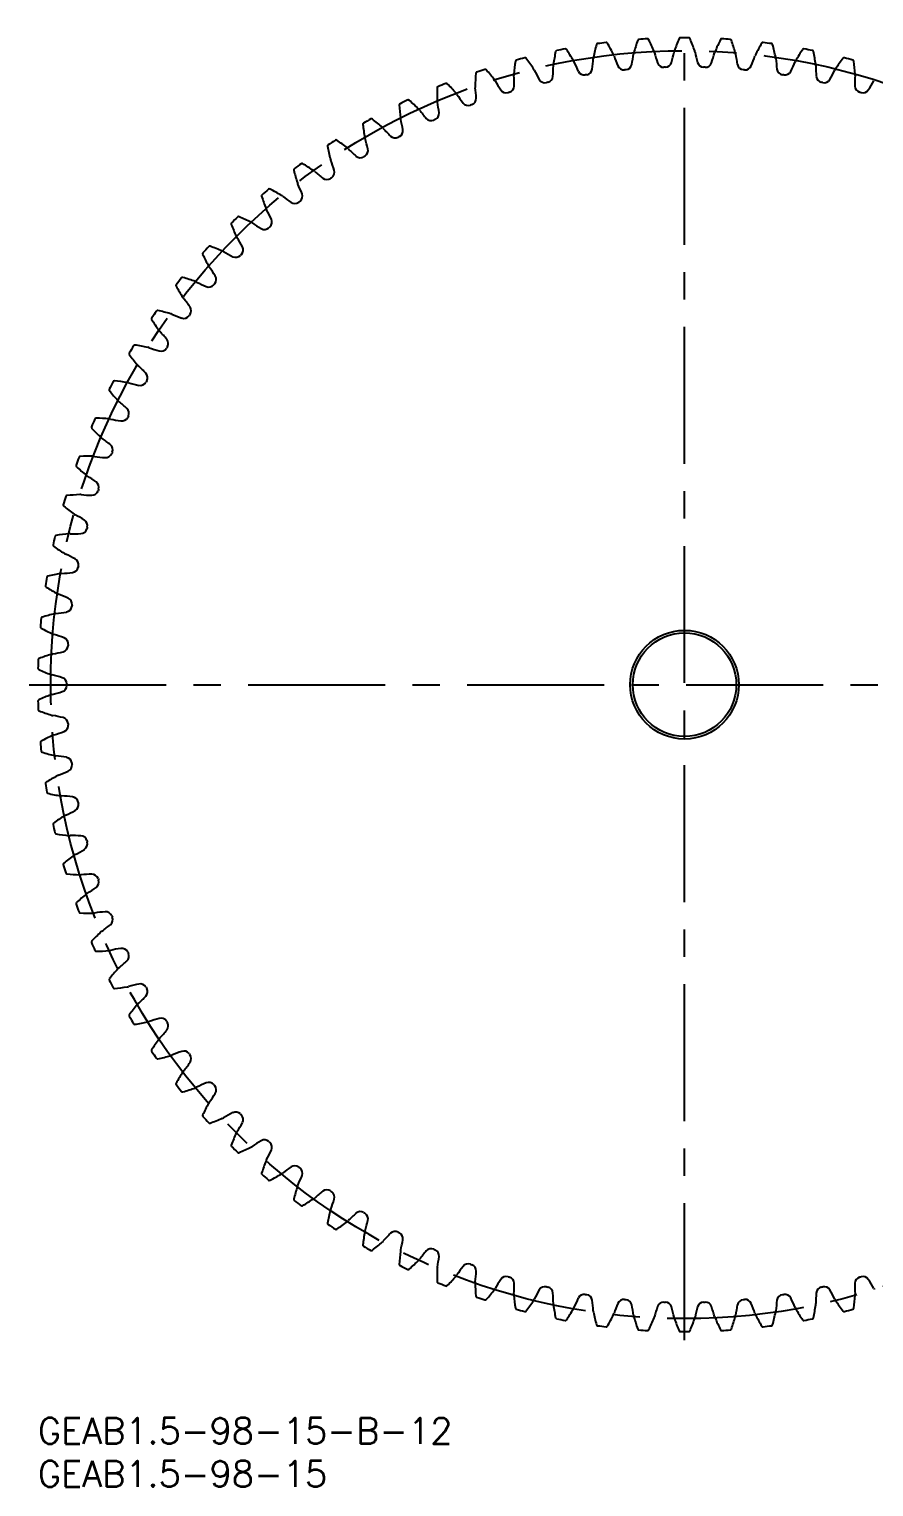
# Model space of a CAD drawing. Extents: x -1 to 198, y -8 to 161.
# Drawn here: x -1 to 97, y -8 to 161 of the extents above; entities that cross this region are included whole.
import ezdxf

# ---------------------------------------------------------------- set-up
doc = ezdxf.new("R2010")
doc.units = 0
doc.header["$LTSCALE"] = 0.5
doc.linetypes.add('CENTER', pattern=[50.8, 31.75, -6.35, 6.35, -6.35])
for name, color, linetype in [('MSM_CENTER', 1, 'CENTER'), ('MSM_CONTINUOUS', 7, 'CONTINUOUS'), ('MSM_PART_NUMBER', 7, 'CONTINUOUS')]:
    doc.layers.add(name, color=color, linetype=linetype)
doc.styles.get("Standard").update_dxf_attribs({"font": 'txt.shx', "height": 1, "bigfont": 'bigfont.shx'})

# ---------------------------------------------------------------- blocks, each defined once
blk = doc.blocks.new('*U4')
at = {"layer": 'MSM_PART_NUMBER'}
blk.add_text('GEAB1.5-98-15-B-12', height=3, dxfattribs=at).set_placement((0, -3))
blk = doc.blocks.new('*U5')
at = {"layer": 'MSM_PART_NUMBER'}
blk.add_text('GEAB1.5-98-15', height=3, dxfattribs=at).set_placement((0, -8))

msp = doc.modelspace()

# ---------------------------------------------------------------- linework, layer by layer
at = {"layer": 'MSM_CENTER'}
for p, q in [((75, 9), (75, 161)), ((-1, 85), (151, 85))]:
    msp.add_line(p, q, dxfattribs=at)
msp.add_circle((75, 85), 73.5, dxfattribs=at)
at = {"layer": 'MSM_CONTINUOUS'}
for radius in [6.3, 6]:
    msp.add_circle((75, 85), radius, dxfattribs=at)
for centre, radius, start, end in [((88.42, 152.75), 24.5, 164.7225, 168.2653), ((64.93, 159.17), 0.15, 97.73, 164.7225), ((75, 85), 75, 96.9639, 97.73), ((65.92, 159.3), 0.15, 29.9714, 96.9639), ((44.83, 147.13), 24.5, 26.4286, 29.9714), ((92.74, 151.75), 24.5, 161.049, 164.5918), ((69.71, 159.66), 0.15, 94.0565, 161.049), ((75, 85), 75, 93.2904, 94.0565), ((70.7, 159.73), 0.15, 26.2979, 93.2904), ((48.87, 148.94), 24.5, 22.7551, 26.2979), ((96.98, 150.48), 24.5, 157.3755, 160.9184), ((74.5, 159.85), 0.15, 90.383, 157.3756), ((75, 85), 75, 89.617, 90.383), ((75.5, 159.85), 0.15, 22.6245, 89.617), ((53.02, 150.48), 24.5, 19.0816, 22.6245), ((101.13, 148.94), 24.5, 153.7021, 157.2449), ((79.3, 159.73), 0.15, 86.7096, 153.7021), ((75, 85), 75, 85.9435, 86.7096), ((80.29, 159.66), 0.15, 18.9508, 85.9435), ((57.26, 151.75), 24.5, 15.4082, 18.951), ((105.17, 147.13), 24.5, 150.0286, 153.5714), ((84.08, 159.3), 0.15, 83.0361, 150.0286), ((75, 85), 75, 82.27, 83.0361), ((85.07, 159.17), 0.15, 15.2775, 82.27), ((61.58, 152.75), 24.5, 11.7347, 15.2775), ((79.65, 153.91), 24.5, 172.0694, 175.6122), ((55.53, 157.27), 0.15, 105.0769, 172.0694), ((75, 85), 75, 104.3108, 105.0769), ((56.5, 157.53), 0.15, 37.3183, 104.3108), ((37.13, 142.77), 24.5, 33.7755, 37.3183), ((84.05, 153.47), 24.5, 168.396, 171.9388), ((60.2, 158.37), 0.15, 101.4035, 168.396), ((75, 85), 75, 100.6374, 101.4035), ((61.18, 158.56), 0.15, 33.6449, 100.6374), ((40.91, 145.07), 24.5, 30.102, 33.6449), ((61.03, 156.74), 1.25, 22.8647, 30.1021), ((82.24, 165.68), 21.78, 202.8647, 206.0932), ((42.7, 159.29), 21.78, 352.2741, 355.5027), ((65.65, 157.48), 1.25, 168.2653, 175.5027), ((65.65, 157.48), 1.25, 19.1912, 26.4286), ((87.4, 165.05), 21.78, 199.1912, 202.4197), ((47.53, 161.21), 21.78, 348.6007, 351.8292), ((70.32, 157.93), 1.25, 164.5918, 171.8292), ((70.32, 157.93), 1.25, 15.5177, 22.7551), ((92.5, 164.09), 21.78, 195.5177, 198.7463), ((52.47, 162.81), 21.78, 344.9272, 348.1557), ((75, 158.08), 1.25, 160.9183, 168.1557), ((75, 158.08), 1.25, 11.8443, 19.0816), ((97.53, 162.81), 21.78, 191.8443, 195.0728), ((57.5, 164.09), 21.78, 341.2537, 344.4823), ((79.68, 157.93), 1.25, 157.2449, 164.4823), ((79.68, 157.93), 1.25, 8.1708, 15.4082), ((102.47, 161.21), 21.78, 188.1708, 191.3993), ((62.6, 165.05), 21.78, 337.5803, 340.8088), ((84.35, 157.48), 1.25, 153.5714, 160.8088), ((84.35, 157.48), 1.25, 4.4973, 11.7347), ((107.3, 159.29), 21.78, 184.4973, 187.7259), ((67.76, 165.68), 21.78, 333.9068, 337.1353), ((88.97, 156.74), 1.25, 149.898, 157.1353), ((109.09, 145.07), 24.5, 146.3551, 149.898), ((88.82, 158.56), 0.15, 79.3626, 146.3551), ((75, 85), 75, 78.5965, 79.3626), ((89.8, 158.37), 0.15, 11.604, 78.5965), ((65.95, 153.47), 24.5, 8.0612, 11.604), ((112.87, 142.77), 24.5, 142.6817, 146.2245), ((93.5, 157.53), 0.15, 75.6892, 142.6817), ((75, 85), 75, 74.9231, 75.6892), ((94.47, 157.27), 0.15, 7.9306, 74.9231), ((70.35, 153.91), 24.5, 4.3878, 7.9306), ((75.22, 154.07), 24.5, 175.7429, 179.2857), ((50.94, 155.88), 0.15, 108.7504, 175.7429), ((75, 85), 75, 107.9843, 108.7504), ((51.89, 156.19), 0.15, 40.9918, 107.9843), ((33.51, 140.22), 24.5, 37.449, 40.9918), ((56.46, 155.69), 1.25, 175.6122, 182.8496), ((33.47, 154.55), 21.78, 359.6211, 2.8496), ((56.46, 155.69), 1.25, 26.5381, 33.7755), ((77.06, 165.98), 21.78, 206.5381, 209.7667), ((58.98, 155.58), 0.75, 282.7859, 355.9476), ((38.01, 157.07), 21.78, 355.9476, 359.1762), ((61.03, 156.74), 1.25, 171.9387, 179.1762), ((63.36, 156.43), 0.75, 206.0932, 279.2549), ((75, 85), 71.62, 99.1124, 99.2549), ((63.54, 156.46), 0.75, 279.1124, 352.2741), ((67.96, 157.03), 0.75, 202.4197, 275.5815), ((75, 85), 71.62, 95.4389, 95.5815), ((68.14, 157.05), 0.75, 275.4389, 348.6007), ((72.59, 157.33), 0.75, 198.7463, 271.908), ((75, 85), 71.62, 91.7655, 91.908), ((72.77, 157.34), 0.75, 271.7655, 344.9272), ((77.23, 157.34), 0.75, 195.0728, 268.2345), ((75, 85), 71.62, 88.092, 88.2345), ((77.41, 157.33), 0.75, 268.092, 341.2537), ((81.86, 157.05), 0.75, 191.3993, 264.5611), ((75, 85), 71.62, 84.4185, 84.5611), ((82.04, 157.03), 0.75, 264.4186, 337.5803), ((86.46, 156.46), 0.75, 187.7259, 260.8876), ((75, 85), 71.62, 80.7451, 80.8876), ((86.64, 156.43), 0.75, 260.7451, 333.9068), ((88.97, 156.74), 1.25, 0.8238, 8.0612), ((111.99, 157.07), 21.78, 180.8238, 184.0524), ((91.02, 155.58), 0.75, 184.0524, 257.2141), ((72.94, 165.98), 21.78, 330.2333, 333.4619), ((93.54, 155.69), 1.25, 146.2245, 153.4619), ((116.53, 154.55), 21.78, 177.1504, 180.3789), ((93.54, 155.69), 1.25, 357.1504, 4.3878), ((46.45, 154.19), 0.15, 112.4239, 179.4164), ((70.8, 153.94), 24.5, 179.4164, 182.9592), ((75, 85), 75, 111.6578, 112.4239), ((47.38, 154.57), 0.15, 44.6651, 111.6578), ((30.06, 137.45), 24.5, 41.1224, 44.6653), ((51.97, 154.36), 1.25, 179.2857, 186.5231), ((29.1, 151.74), 21.78, 3.2946, 6.5231), ((51.97, 154.36), 1.25, 30.2116, 37.449), ((71.87, 165.95), 21.78, 210.2116, 213.4401), ((54.32, 154.36), 0.75, 213.4401, 286.6019), ((54.49, 154.41), 0.75, 286.4594, 359.6211), ((58.81, 155.54), 0.75, 209.7667, 282.9284), ((75, 85), 71.62, 102.7859, 102.9284), ((75, 85), 71.62, 77.0716, 77.2141), ((91.19, 155.54), 0.75, 257.0716, 330.2333), ((95.51, 154.41), 0.75, 180.3789, 253.5406), ((95.68, 154.36), 0.75, 253.3982, 326.5599), ((78.13, 165.95), 21.78, 326.5599, 329.7884), ((42.07, 152.22), 0.15, 116.0973, 183.0898), ((66.39, 153.53), 24.5, 183.0898, 186.6327), ((75, 85), 75, 115.3312, 116.0973), ((42.98, 152.65), 0.15, 48.3387, 115.3312), ((26.79, 134.46), 24.5, 44.7959, 48.3387), ((47.57, 152.74), 1.25, 182.9592, 190.1966), ((24.91, 148.67), 21.78, 6.968, 10.1966), ((47.57, 152.74), 1.25, 33.8851, 41.1225), ((66.69, 165.58), 21.78, 213.8851, 217.1136), ((49.92, 152.89), 0.75, 217.1136, 290.2753), ((75, 85), 71.62, 110.1328, 110.2753), ((50.09, 152.95), 0.75, 290.1328, 3.2946), ((75, 85), 71.62, 106.4594, 106.6019), ((75, 85), 71.62, 73.3981, 73.5406), ((75, 85), 75, 119.0047, 119.7708), ((38.71, 150.46), 0.15, 52.0122, 119.0047), ((23.72, 131.27), 24.5, 48.4694, 52.0122), ((43.29, 150.85), 1.25, 186.6326, 193.87), ((20.94, 145.33), 21.78, 10.6415, 13.87), ((43.29, 150.85), 1.25, 37.5585, 44.7959), ((61.54, 164.88), 21.78, 217.5585, 220.7871), ((45.62, 151.14), 0.75, 220.7871, 293.9488), ((75, 85), 71.62, 113.8063, 113.9488), ((45.79, 151.22), 0.75, 293.8063, 6.968), ((37.83, 149.97), 0.15, 119.7708, 186.7633), ((62.02, 152.84), 24.5, 186.7633, 190.3061), ((39.14, 148.68), 1.25, 41.232, 48.4694), ((56.45, 163.85), 21.78, 221.232, 224.4605), ((41.6, 149.21), 0.75, 297.4798, 10.6415), ((33.75, 147.46), 0.15, 123.4443, 190.4368), ((57.7, 151.87), 24.5, 190.4368, 193.9796), ((75, 85), 75, 122.6782, 123.4443), ((34.59, 148), 0.15, 55.6857, 122.6782), ((20.86, 127.89), 24.5, 52.1429, 55.6857), ((35.13, 146.25), 1.25, 44.9055, 52.1429), ((51.44, 162.5), 21.78, 224.9055, 228.134), ((39.14, 148.68), 1.25, 190.3061, 197.5435), ((17.18, 141.74), 21.78, 14.315, 17.5435), ((37.56, 146.94), 0.75, 301.1532, 14.315), ((41.44, 149.13), 0.75, 224.4605, 297.6223), ((75, 85), 71.62, 117.4798, 117.6223), ((75, 85), 75, 126.3516, 127.1177), ((30.63, 145.28), 0.15, 59.359, 126.3516), ((18.22, 124.33), 24.5, 55.8163, 59.3591), ((35.13, 146.25), 1.25, 193.9796, 201.217), ((13.67, 137.92), 21.78, 17.9884, 21.217), ((37.4, 146.84), 0.75, 228.134, 301.2957), ((75, 85), 71.62, 121.1532, 121.2957), ((29.83, 144.69), 0.15, 127.1177, 194.1103), ((53.45, 150.62), 24.5, 194.1102, 197.6531), ((31.29, 143.57), 1.25, 48.5789, 55.8163), ((46.52, 160.83), 21.78, 228.5789, 231.8075), ((33.52, 144.31), 0.75, 231.8075, 304.9692), ((75, 85), 71.62, 124.8267, 124.9692), ((33.67, 144.41), 0.75, 304.8267, 17.9884), ((75, 85), 75, 130.0251, 130.7912), ((26.86, 142.32), 0.15, 63.0326, 130.0251), ((15.82, 120.62), 24.5, 59.4898, 63.0326), ((31.29, 143.57), 1.25, 197.653, 204.8904), ((10.4, 133.88), 21.78, 21.6619, 24.8904), ((26.1, 141.67), 0.15, 130.7912, 197.7837), ((49.29, 149.11), 24.5, 197.7837, 201.3265), ((27.63, 140.65), 1.25, 52.2524, 59.4898), ((41.72, 158.85), 21.78, 232.2524, 235.481), ((29.8, 141.53), 0.75, 235.481, 308.6427), ((75, 85), 71.62, 128.5002, 128.6427), ((29.95, 141.64), 0.75, 308.5002, 21.6619), ((75, 85), 75, 133.6986, 134.4647), ((23.29, 139.12), 0.15, 66.7061, 133.6986), ((13.66, 116.75), 24.5, 63.1633, 66.7061), ((24.16, 137.5), 1.25, 55.9259, 63.1633), ((27.63, 140.65), 1.25, 201.3265, 208.5639), ((7.4, 129.64), 21.78, 25.3354, 28.5639), ((26.41, 138.64), 0.75, 312.1737, 25.3354), ((22.57, 138.42), 0.15, 134.4647, 201.4572), ((45.23, 147.33), 24.5, 201.4572, 205), ((24.16, 137.5), 1.25, 205, 212.2374), ((37.06, 156.57), 21.78, 235.9259, 239.1544), ((26.28, 138.52), 0.75, 239.1544, 312.3162), ((75, 85), 71.62, 132.1736, 132.3162), ((75, 85), 75, 137.3721, 138.1381), ((19.93, 135.69), 0.15, 70.3796, 137.3721), ((11.75, 112.75), 24.5, 66.8367, 70.3796), ((20.9, 134.13), 1.25, 59.5994, 66.8368), ((32.55, 153.99), 21.78, 239.5994, 242.8279), ((4.68, 125.22), 21.78, 29.0088, 32.2374), ((23.07, 135.41), 0.75, 315.8471, 29.0088), ((19.26, 134.95), 0.15, 138.1381, 205.1307), ((41.3, 145.29), 24.5, 205.1306, 208.6735), ((20.9, 134.13), 1.25, 208.6735, 215.9108), ((22.95, 135.29), 0.75, 242.8279, 315.9896), ((75, 85), 71.62, 135.8471, 135.9896), ((75, 85), 75, 141.0455, 141.8116), ((16.79, 132.06), 0.15, 74.053, 141.0455), ((10.1, 108.65), 24.5, 70.5102, 74.053), ((2.25, 120.63), 21.78, 32.6823, 35.9109), ((19.95, 131.98), 0.75, 319.5206, 32.6823), ((16.17, 131.28), 0.15, 141.8116, 208.8041), ((37.51, 143.01), 24.5, 208.8041, 212.3469), ((17.86, 130.57), 1.25, 63.2728, 70.5102), ((28.22, 151.13), 21.78, 243.2728, 246.5014), ((19.83, 131.85), 0.75, 246.5014, 319.6631), ((75, 85), 71.62, 139.5206, 139.6631), ((17.86, 130.57), 1.25, 212.3469, 219.5843), ((0.12, 115.9), 21.78, 36.3558, 39.5843), ((17.05, 128.36), 0.75, 323.194, 36.3558), ((13.33, 127.41), 0.15, 145.4851, 212.4776), ((75, 85), 75, 144.719, 145.4851), ((33.87, 140.49), 24.5, 212.4776, 216.0204), ((13.9, 128.23), 0.15, 77.7265, 144.719), ((8.72, 104.44), 24.5, 74.1837, 77.7265), ((15.06, 126.81), 1.25, 66.9463, 74.1837), ((24.08, 148), 21.78, 246.9463, 250.1748), ((16.94, 128.22), 0.75, 250.1748, 323.3366), ((75, 85), 71.62, 143.194, 143.3366), ((15.06, 126.81), 1.25, 216.0204, 223.2578), ((-1.71, 111.03), 21.78, 40.0293, 43.2578), ((10.73, 123.37), 0.15, 149.1586, 216.1511), ((75, 85), 75, 148.3925, 149.1586), ((11.25, 124.23), 0.15, 81.3998, 148.3925), ((7.61, 100.15), 24.5, 77.8571, 81.4), ((12.5, 122.89), 1.25, 70.6198, 77.8572), ((20.14, 144.61), 21.78, 250.6198, 253.8483), ((14.29, 124.41), 0.75, 253.8483, 327.01), ((75, 85), 71.62, 146.8675, 147.01), ((14.39, 124.56), 0.75, 326.8675, 40.0293), ((30.4, 137.74), 24.5, 216.1511, 219.6939), ((12.5, 122.89), 1.25, 219.6939, 226.9313), ((-3.22, 106.07), 21.78, 43.7027, 46.9313), ((75, 85), 75, 152.0659, 152.832), ((8.87, 120.06), 0.15, 85.0733, 152.0659), ((6.78, 95.8), 24.5, 81.5306, 85.0734), ((10.2, 118.8), 1.25, 74.2932, 81.5306), ((16.44, 140.97), 21.78, 254.2932, 257.5218), ((11.89, 120.44), 0.75, 257.5218, 330.6835), ((11.98, 120.59), 0.75, 330.541, 43.7027), ((75, 85), 71.62, 150.541, 150.6835), ((8.41, 119.18), 0.15, 152.832, 219.8246), ((27.11, 134.77), 24.5, 219.8245, 223.3673), ((10.2, 118.8), 1.25, 223.3673, 230.6047), ((-4.41, 101.01), 21.78, 47.3762, 50.6047), ((9.83, 116.48), 0.75, 334.2145, 47.3762), ((75, 85), 75, 155.7394, 156.5055), ((6.76, 115.75), 0.15, 88.7469, 155.7394), ((6.23, 91.41), 24.5, 85.2041, 88.7469), ((8.17, 114.58), 1.25, 77.9667, 85.2041), ((12.97, 137.1), 21.78, 257.9667, 261.1952), ((9.75, 116.32), 0.75, 261.1952, 334.357), ((75, 85), 71.62, 154.2145, 154.357), ((6.36, 114.84), 0.15, 156.5055, 223.498), ((24.02, 131.6), 24.5, 223.498, 227.0408), ((8.17, 114.58), 1.25, 227.0408, 234.2782), ((-5.27, 95.89), 21.78, 51.0497, 54.2782), ((7.88, 112.08), 0.75, 264.8687, 338.0304), ((7.95, 112.24), 0.75, 337.8879, 51.0497), ((75, 85), 71.62, 157.8879, 158.0304), ((4.58, 110.38), 0.15, 160.179, 227.1715), ((75, 85), 75, 159.4129, 160.179), ((21.14, 128.24), 24.5, 227.1715, 230.7143), ((4.93, 111.32), 0.15, 92.4204, 159.4129), ((5.96, 86.99), 24.5, 88.8776, 92.4204), ((6.41, 110.24), 1.25, 81.6402, 88.8776), ((9.76, 133.02), 21.78, 261.6402, 264.8687), ((6.41, 110.24), 1.25, 230.7143, 237.9517), ((-5.8, 90.72), 21.78, 54.7231, 57.9517), ((6.34, 107.89), 0.75, 341.5614, 54.7231), ((75, 85), 75, 163.0863, 163.8524), ((3.39, 106.78), 0.15, 96.0937, 163.0863), ((5.97, 82.56), 24.5, 92.551, 96.0938), ((4.94, 105.79), 1.25, 85.3136, 92.551), ((6.82, 128.74), 21.78, 265.3136, 268.5422), ((6.28, 107.72), 0.75, 268.5422, 341.7039), ((75, 85), 71.62, 161.5614, 161.7039), ((3.1, 105.82), 0.15, 163.8524, 230.845), ((18.48, 124.7), 24.5, 230.8449, 234.3878), ((4.94, 105.79), 1.25, 234.3877, 241.6251), ((-6, 85.54), 21.78, 58.3966, 61.6251), ((5.01, 103.45), 0.75, 345.2349, 58.3966), ((75, 85), 71.62, 165.2349, 165.3774), ((75, 85), 75, 166.7598, 167.5259), ((2.14, 102.14), 0.15, 99.7673, 166.7598), ((6.27, 78.15), 24.5, 96.2245, 99.7673), ((3.75, 101.26), 1.25, 88.9871, 96.2245), ((4.16, 124.28), 21.78, 268.9871, 272.2156), ((4.97, 103.27), 0.75, 272.2156, 345.3774), ((1.92, 101.17), 0.15, 167.5259, 234.5184), ((16.05, 121), 24.5, 234.5184, 238.0612), ((3.75, 101.26), 1.25, 238.0612, 245.2986), ((-5.87, 80.34), 21.78, 62.0701, 65.2986), ((3.94, 98.75), 0.75, 275.8891, 349.0508), ((3.98, 98.92), 0.75, 348.9084, 62.0701), ((75, 85), 71.62, 168.9083, 169.0508), ((75, 85), 75, 170.4333, 171.1994), ((1.03, 96.45), 0.15, 171.1994, 238.1919), ((1.19, 97.44), 0.15, 103.4406, 170.4333), ((6.85, 73.76), 24.5, 99.898, 103.4408), ((2.85, 96.66), 1.25, 92.6606, 99.898), ((1.78, 119.66), 21.78, 272.6606, 275.8891), ((13.87, 117.14), 24.5, 238.1919, 241.7347), ((2.85, 96.66), 1.25, 241.7347, 248.9721), ((-5.41, 75.17), 21.78, 65.7435, 68.9721), ((3.23, 94.34), 0.75, 352.5818, 65.7435), ((7.71, 69.41), 24.5, 103.5714, 107.1143), ((2.25, 92.02), 1.25, 96.334, 103.5714), ((-0.29, 114.9), 21.78, 276.334, 279.5626), ((3.21, 94.17), 0.75, 279.5626, 352.7243), ((75, 85), 71.62, 172.5818, 172.7243), ((75, 85), 75, 174.1067, 174.8728), ((0.45, 91.69), 0.15, 174.8728, 241.8654), ((11.93, 113.16), 24.5, 241.8653, 245.4082), ((0.55, 92.69), 0.15, 107.1143, 174.1067), ((2.25, 92.02), 1.25, 245.4082, 252.6455), ((-4.61, 70.04), 21.78, 69.417, 72.6455), ((2.78, 89.73), 0.75, 356.2553, 69.417), ((75, 85), 71.62, 176.2553, 176.3978), ((75, 85), 75, 177.7802, 178.5463), ((0.21, 87.9), 0.15, 110.7877, 177.7802), ((8.85, 65.13), 24.5, 107.2449, 110.7877), ((1.95, 87.34), 1.25, 100.0075, 107.2449), ((-2.05, 110.02), 21.78, 280.0075, 283.2361), ((2.77, 89.55), 0.75, 283.2361, 356.3978), ((0.17, 86.9), 0.15, 178.5463, 245.5388), ((10.26, 109.06), 24.5, 245.5388, 249.0816), ((1.95, 87.34), 1.25, 249.0816, 256.319), ((-3.49, 64.97), 21.78, 73.0905, 76.319), ((2.63, 85.09), 0.75, 359.9288, 73.0905), ((2.63, 84.91), 0.75, 286.9095, 0.0713), ((75, 85), 71.62, 179.9287, 180.0713), ((0.17, 83.1), 0.15, 114.4612, 181.4537), ((75, 85), 75, 181.4537, 182.2198), ((10.26, 60.94), 24.5, 110.9184, 114.4612), ((1.95, 82.66), 1.25, 103.681, 110.9184), ((-3.49, 105.03), 21.78, 283.681, 286.9095), ((0.21, 82.1), 0.15, 182.2198, 249.2123), ((8.85, 104.87), 24.5, 249.2123, 252.7551), ((1.95, 82.66), 1.25, 252.7551, 259.9925), ((-2.05, 59.98), 21.78, 76.7639, 79.9925), ((2.77, 80.45), 0.75, 3.6022, 76.764), ((-4.61, 99.96), 21.78, 287.3545, 290.583), ((2.78, 80.27), 0.75, 290.583, 3.7447), ((75, 85), 71.62, 183.6022, 183.7447), ((0.45, 78.31), 0.15, 118.1347, 185.1272), ((75, 85), 75, 185.1272, 185.8933), ((11.93, 56.84), 24.5, 114.5918, 118.1347), ((2.25, 77.98), 1.25, 107.3545, 114.5919), ((0.55, 77.31), 0.15, 185.8933, 252.8858), ((7.71, 100.59), 24.5, 252.8857, 256.4286), ((2.25, 77.98), 1.25, 256.4285, 263.666), ((-0.29, 55.1), 21.78, 80.4374, 83.666), ((3.21, 75.83), 0.75, 7.2757, 80.4374), ((13.87, 52.86), 24.5, 118.2653, 121.8081), ((2.85, 73.34), 1.25, 111.0279, 118.2653), ((-5.41, 94.83), 21.78, 291.0279, 294.2565), ((3.23, 75.66), 0.75, 294.2565, 7.4182), ((75, 85), 71.62, 187.2757, 187.4182), ((1.03, 73.55), 0.15, 121.8081, 188.8006), ((75, 85), 75, 188.8006, 189.5667), ((1.19, 72.56), 0.15, 189.5667, 256.5593), ((6.85, 96.24), 24.5, 256.5592, 260.102), ((2.85, 73.34), 1.25, 260.102, 267.3394), ((1.78, 50.34), 21.78, 84.1109, 87.3394), ((3.94, 71.25), 0.75, 10.9491, 84.1109), ((3.98, 71.08), 0.75, 297.9299, 11.0917), ((75, 85), 71.62, 190.9492, 191.0917), ((16.05, 49), 24.5, 121.9388, 125.4816), ((3.75, 68.74), 1.25, 114.7014, 121.9388), ((-5.87, 89.66), 21.78, 294.7014, 297.9299), ((1.92, 68.83), 0.15, 125.4816, 192.4741), ((75, 85), 75, 192.4741, 193.2402), ((2.14, 67.86), 0.15, 193.2402, 260.2327), ((6.27, 91.85), 24.5, 260.2327, 263.7755), ((3.75, 68.74), 1.25, 263.7755, 271.0129), ((4.16, 45.72), 21.78, 87.7844, 91.0129), ((-6, 84.46), 21.78, 298.3749, 301.6034), ((4.97, 66.73), 0.75, 14.6226, 87.7844), ((5.01, 66.55), 0.75, 301.6034, 14.7651), ((75, 85), 71.62, 194.6226, 194.7651), ((3.1, 64.18), 0.15, 129.1551, 196.1476), ((18.48, 45.3), 24.5, 125.6122, 129.1551), ((4.94, 64.21), 1.25, 118.3749, 125.6123), ((75, 85), 75, 196.1476, 196.9137), ((3.39, 63.22), 0.15, 196.9137, 263.9062), ((5.97, 87.44), 24.5, 263.9062, 267.449), ((4.94, 64.21), 1.25, 267.449, 274.6864), ((6.82, 41.26), 21.78, 91.4578, 94.6864), ((6.28, 62.28), 0.75, 18.2961, 91.4579), ((-5.8, 79.28), 21.78, 302.0483, 305.2769), ((6.34, 62.11), 0.75, 305.2769, 18.4386), ((75, 85), 71.62, 198.2961, 198.4386), ((4.58, 59.62), 0.15, 132.8285, 199.821), ((75, 85), 75, 199.821, 200.5871), ((21.14, 41.76), 24.5, 129.2857, 132.8285), ((6.41, 59.76), 1.25, 122.0483, 129.2857), ((4.93, 58.68), 0.15, 200.5871, 267.5797), ((5.96, 83.01), 24.5, 267.5796, 271.1224), ((6.41, 59.76), 1.25, 271.1224, 278.3598), ((9.76, 36.98), 21.78, 95.1313, 98.3598), ((7.88, 57.92), 0.75, 21.9696, 95.1313), ((7.95, 57.76), 0.75, 308.9503, 22.1121), ((75, 85), 71.62, 201.9696, 202.1121), ((24.02, 38.4), 24.5, 132.9592, 136.502), ((8.17, 55.42), 1.25, 125.7218, 132.9592), ((-5.27, 74.11), 21.78, 305.7218, 308.9503), ((6.36, 55.16), 0.15, 136.502, 203.4945), ((75, 85), 75, 203.4945, 204.2606), ((6.76, 54.25), 0.15, 204.2606, 271.2531), ((6.23, 78.59), 24.5, 271.2531, 274.7959), ((8.17, 55.42), 1.25, 274.7959, 282.0333), ((12.97, 32.9), 21.78, 98.8048, 102.0333), ((9.75, 53.68), 0.75, 25.6431, 98.8048), ((-4.41, 68.99), 21.78, 309.3953, 312.6238), ((9.83, 53.52), 0.75, 312.6238, 25.7855), ((75, 85), 71.62, 205.643, 205.7855), ((8.41, 50.82), 0.15, 140.1755, 207.168), ((75, 85), 75, 207.168, 207.9341), ((27.11, 35.23), 24.5, 136.6327, 140.1755), ((10.2, 51.2), 1.25, 129.3953, 136.6327), ((8.87, 49.94), 0.15, 207.9341, 274.9266), ((6.78, 74.2), 24.5, 274.9266, 278.4694), ((10.2, 51.2), 1.25, 278.4694, 285.7068), ((16.44, 29.03), 21.78, 102.4782, 105.7068), ((11.89, 49.56), 0.75, 29.3165, 102.4782), ((11.98, 49.41), 0.75, 316.2973, 29.459), ((75, 85), 71.62, 209.3165, 209.459), ((30.4, 32.26), 24.5, 140.3061, 143.8489), ((12.5, 47.11), 1.25, 133.0687, 140.3061), ((-3.22, 63.93), 21.78, 313.0687, 316.2973), ((10.73, 46.63), 0.15, 143.8489, 210.8414), ((75, 85), 75, 210.8414, 211.6075), ((11.25, 45.77), 0.15, 211.6075, 278.6001), ((7.61, 69.85), 24.5, 278.6, 282.1429), ((12.5, 47.11), 1.25, 282.1429, 289.3802), ((20.14, 25.39), 21.78, 106.1517, 109.3802), ((14.29, 45.59), 0.75, 32.99, 106.1517), ((75, 85), 71.62, 212.99, 213.1325), ((14.39, 45.44), 0.75, 319.9707, 33.1325), ((15.06, 43.19), 1.25, 136.7422, 143.9796), ((-1.71, 58.97), 21.78, 316.7422, 319.9707), ((13.33, 42.59), 0.15, 147.5222, 214.5149), ((33.87, 29.51), 24.5, 143.9796, 147.5224), ((75, 85), 75, 214.5149, 215.281), ((24.08, 22), 21.78, 109.8252, 113.0537), ((16.94, 41.78), 0.75, 36.6634, 109.8252), ((13.9, 41.77), 0.15, 215.281, 282.2735), ((8.72, 65.56), 24.5, 282.2735, 285.8163), ((15.06, 43.19), 1.25, 285.8163, 293.0537), ((0.12, 54.1), 21.78, 320.4157, 323.6442), ((75, 85), 71.62, 216.6634, 216.806), ((17.05, 41.64), 0.75, 323.6442, 36.806), ((37.51, 26.99), 24.5, 147.6531, 151.1959), ((17.86, 39.43), 1.25, 140.4157, 147.6531), ((19.83, 38.15), 0.75, 40.3369, 113.4986), ((16.17, 38.72), 0.15, 151.1959, 218.1884), ((75, 85), 75, 218.1884, 218.9545), ((16.79, 37.94), 0.15, 218.9545, 285.947), ((10.1, 61.35), 24.5, 285.947, 289.4898), ((17.86, 39.43), 1.25, 289.4898, 296.7272), ((28.22, 18.87), 21.78, 113.4986, 116.7272), ((2.25, 49.37), 21.78, 324.0891, 327.3177), ((75, 85), 71.62, 220.3369, 220.4794), ((19.95, 38.02), 0.75, 327.3177, 40.4794), ((41.3, 24.71), 24.5, 151.3265, 154.8694), ((20.9, 35.87), 1.25, 144.0892, 151.3265), ((19.26, 35.05), 0.15, 154.8694, 221.8619), ((75, 85), 75, 221.8619, 222.6279), ((19.93, 34.31), 0.15, 222.6279, 289.6205), ((11.75, 57.25), 24.5, 289.6204, 293.1633), ((20.9, 35.87), 1.25, 293.1632, 300.4006), ((32.55, 16.01), 21.78, 117.1721, 120.4006), ((22.95, 34.71), 0.75, 44.0104, 117.1721), ((4.68, 44.78), 21.78, 327.7626, 330.9912), ((75, 85), 71.62, 224.0104, 224.1529), ((23.07, 34.59), 0.75, 330.9912, 44.1529), ((45.23, 22.67), 24.5, 155, 158.5428), ((24.16, 32.5), 1.25, 147.7626, 155), ((37.06, 13.43), 21.78, 120.8456, 124.0741), ((26.28, 31.48), 0.75, 47.6839, 120.8456), ((22.57, 31.58), 0.15, 158.5428, 225.5353), ((75, 85), 75, 225.5353, 226.3014), ((23.29, 30.88), 0.15, 226.3014, 293.2939), ((13.66, 53.25), 24.5, 293.2939, 296.8367), ((24.16, 32.5), 1.25, 296.8367, 304.0741), ((7.4, 40.36), 21.78, 331.4361, 334.6646), ((75, 85), 71.62, 227.6838, 227.8264), ((26.41, 31.36), 0.75, 334.6646, 47.8264), ((49.29, 20.89), 24.5, 158.6735, 162.2163), ((27.63, 29.35), 1.25, 151.4361, 158.6735), ((41.72, 11.15), 21.78, 124.519, 127.7476), ((29.8, 28.47), 0.75, 51.3573, 124.519), ((75, 85), 71.62, 231.3573, 231.4998), ((29.95, 28.36), 0.75, 338.3381, 51.4998), ((26.1, 28.33), 0.15, 162.2161, 229.2088), ((75, 85), 75, 229.2088, 229.9749), ((26.86, 27.68), 0.15, 229.9749, 296.9674), ((15.82, 49.38), 24.5, 296.9674, 300.5102), ((27.63, 29.35), 1.25, 300.5102, 307.7476), ((10.4, 36.12), 21.78, 335.1096, 338.3381), ((29.83, 25.31), 0.15, 165.8898, 232.8823), ((53.45, 19.38), 24.5, 162.3469, 165.8898), ((31.29, 26.43), 1.25, 155.1096, 162.347), ((18.22, 45.67), 24.5, 300.6409, 304.1837), ((31.29, 26.43), 1.25, 304.1837, 311.4211), ((46.52, 9.17), 21.78, 128.1925, 131.4211), ((33.52, 25.69), 0.75, 55.0308, 128.1925), ((75, 85), 71.62, 235.0308, 235.1733), ((13.67, 32.08), 21.78, 338.783, 342.0116), ((33.67, 25.59), 0.75, 342.0116, 55.1733), ((75, 85), 75, 232.8823, 233.6484), ((30.63, 24.72), 0.15, 233.6484, 300.6409), ((57.7, 18.13), 24.5, 166.0204, 169.5632), ((35.13, 23.75), 1.25, 158.783, 166.0204), ((51.44, 7.5), 21.78, 131.866, 135.0945), ((37.4, 23.16), 0.75, 58.7043, 131.866), ((75, 85), 71.62, 238.7043, 238.8468), ((37.56, 23.06), 0.75, 345.685, 58.8468), ((33.75, 22.54), 0.15, 169.5632, 236.5557), ((75, 85), 75, 236.5557, 237.3218), ((20.86, 42.11), 24.5, 304.3143, 307.8571), ((35.13, 23.75), 1.25, 307.8571, 315.0945), ((17.18, 28.26), 21.78, 342.4565, 345.685), ((34.59, 22), 0.15, 237.3218, 304.3144), ((62.02, 17.16), 24.5, 169.6939, 173.2367), ((39.14, 21.32), 1.25, 162.4565, 169.6939), ((23.72, 38.73), 24.5, 307.9878, 311.5306), ((39.14, 21.32), 1.25, 311.5306, 318.768), ((56.45, 6.15), 21.78, 135.5395, 138.768), ((41.44, 20.87), 0.75, 62.3777, 135.5395), ((75, 85), 71.62, 242.3777, 242.5202), ((41.6, 20.79), 0.75, 349.3585, 62.5202), ((20.94, 24.67), 21.78, 346.13, 349.3585), ((37.83, 20.03), 0.15, 173.2367, 240.2292), ((75, 85), 75, 240.2292, 240.9953), ((38.71, 19.54), 0.15, 240.9953, 307.9878), ((66.39, 16.47), 24.5, 173.3673, 176.9102), ((43.29, 19.15), 1.25, 166.13, 173.3674), ((61.54, 5.12), 21.78, 139.2129, 142.4415), ((45.62, 18.86), 0.75, 66.0512, 139.2129), ((75, 85), 71.62, 246.0512, 246.1937), ((45.79, 18.78), 0.75, 353.032, 66.1937), ((24.91, 21.33), 21.78, 349.8034, 353.032), ((42.07, 17.78), 0.15, 176.9102, 243.9027), ((75, 85), 75, 243.9027, 244.6688), ((42.98, 17.35), 0.15, 244.6688, 311.6613), ((26.79, 35.54), 24.5, 311.6613, 315.2041), ((43.29, 19.15), 1.25, 315.2041, 322.4415), ((70.8, 16.06), 24.5, 177.0408, 180.5836), ((47.57, 17.26), 1.25, 169.8034, 177.0408), ((66.69, 4.42), 21.78, 142.8864, 146.1149), ((49.92, 17.11), 0.75, 69.7247, 142.8864), ((75, 85), 71.62, 249.7247, 249.8672), ((50.09, 17.05), 0.75, 356.7054, 69.8672), ((29.1, 18.26), 21.78, 353.4769, 356.7054), ((46.45, 15.81), 0.15, 180.5836, 247.5761), ((75, 85), 75, 247.5761, 248.3422), ((47.38, 15.43), 0.15, 248.3422, 315.3348), ((30.06, 32.55), 24.5, 315.3347, 318.8776), ((47.57, 17.26), 1.25, 318.8775, 326.1149), ((51.97, 15.64), 1.25, 173.4769, 180.7143), ((75.22, 15.93), 24.5, 180.7143, 184.2571), ((71.87, 4.05), 21.78, 146.5599, 149.7884), ((54.32, 15.64), 0.75, 73.3982, 146.5599), ((75, 85), 71.62, 253.3981, 253.5406), ((54.49, 15.59), 0.75, 0.3789, 73.5406), ((33.47, 15.45), 21.78, 357.1504, 0.3789), ((95.51, 15.59), 0.75, 106.4594, 179.6211), ((116.53, 15.45), 21.78, 179.6211, 182.8496), ((75, 85), 71.62, 286.4594, 286.6019), ((95.68, 15.64), 0.75, 33.4401, 106.6019), ((78.13, 4.05), 21.78, 30.2116, 33.4401), ((50.94, 14.12), 0.15, 184.2571, 251.2496), ((75, 85), 75, 251.2496, 252.0157), ((51.89, 13.81), 0.15, 252.0157, 319.0082), ((33.51, 29.78), 24.5, 319.0082, 322.551), ((51.97, 15.64), 1.25, 322.551, 329.7884), ((56.46, 14.31), 1.25, 177.1504, 184.3878), ((79.65, 16.09), 24.5, 184.3878, 187.9306), ((37.13, 27.23), 24.5, 322.6817, 326.2245), ((56.46, 14.31), 1.25, 326.2245, 333.4619), ((77.06, 4.02), 21.78, 150.2333, 153.4619), ((58.81, 14.46), 0.75, 77.0716, 150.2333), ((75, 85), 71.62, 257.0716, 257.2141), ((58.98, 14.42), 0.75, 4.0524, 77.2141), ((38.01, 12.93), 21.78, 0.8238, 4.0524), ((82.24, 4.32), 21.78, 153.9068, 157.1353), ((63.36, 13.57), 0.75, 80.7451, 153.9068), ((75, 85), 71.62, 260.7451, 260.8876), ((63.54, 13.54), 0.75, 7.7259, 80.8876), ((42.7, 10.71), 21.78, 4.4973, 7.7259), ((67.96, 12.97), 0.75, 84.4186, 157.5803), ((75, 85), 71.62, 264.4185, 264.5611), ((68.14, 12.95), 0.75, 11.3993, 84.5611), ((81.86, 12.95), 0.75, 95.439, 168.6007), ((75, 85), 71.62, 275.4389, 275.5815), ((82.04, 12.97), 0.75, 22.4197, 95.5814), ((107.3, 10.71), 21.78, 172.2741, 175.5027), ((86.46, 13.54), 0.75, 99.1124, 172.2741), ((75, 85), 71.62, 279.1124, 279.2549), ((86.64, 13.57), 0.75, 26.0932, 99.2549), ((67.76, 4.32), 21.78, 22.8647, 26.0932), ((111.99, 12.93), 21.78, 175.9476, 179.1762), ((91.02, 14.42), 0.75, 102.7859, 175.9476), ((75, 85), 71.62, 282.7859, 282.9284), ((91.19, 14.46), 0.75, 29.7667, 102.9284), ((72.94, 4.02), 21.78, 26.5381, 29.7667), ((93.54, 14.31), 1.25, 206.5381, 213.7755), ((112.87, 27.23), 24.5, 213.7755, 217.3183), ((70.35, 16.09), 24.5, 352.0694, 355.6122), ((93.54, 14.31), 1.25, 355.6122, 2.8496), ((98.03, 15.64), 1.25, 210.2116, 217.449), ((55.53, 12.73), 0.15, 187.9306, 254.9231), ((75, 85), 75, 254.9231, 255.6892), ((56.5, 12.47), 0.15, 255.6892, 322.6817), ((61.03, 13.26), 1.25, 180.8238, 188.0612), ((84.05, 16.53), 24.5, 188.0612, 191.604), ((40.91, 24.93), 24.5, 326.3551, 329.898), ((61.03, 13.26), 1.25, 329.8979, 337.1353), ((65.65, 12.52), 1.25, 184.4973, 191.7347), ((88.42, 17.25), 24.5, 191.7347, 195.2775), ((44.83, 22.87), 24.5, 330.0286, 333.5714), ((65.65, 12.52), 1.25, 333.5714, 340.8088), ((87.4, 4.95), 21.78, 157.5803, 160.8088), ((47.53, 8.79), 21.78, 8.1708, 11.3993), ((70.32, 12.07), 1.25, 188.1708, 195.4082), ((92.5, 5.91), 21.78, 161.2537, 164.4823), ((72.59, 12.67), 0.75, 88.092, 161.2537), ((75, 85), 71.62, 268.092, 268.2345), ((72.77, 12.66), 0.75, 15.0728, 88.2345), ((52.47, 7.19), 21.78, 11.8443, 15.0728), ((97.53, 7.19), 21.78, 164.9272, 168.1557), ((77.23, 12.66), 0.75, 91.7655, 164.9272), ((75, 85), 71.62, 271.7655, 271.908), ((77.41, 12.67), 0.75, 18.7463, 91.908), ((57.5, 5.91), 21.78, 15.5177, 18.7463), ((79.68, 12.07), 1.25, 344.5918, 351.8292), ((102.47, 8.79), 21.78, 168.6007, 171.8292), ((62.6, 4.95), 21.78, 19.1912, 22.4197), ((84.35, 12.52), 1.25, 199.1912, 206.4286), ((105.17, 22.87), 24.5, 206.4286, 209.9714), ((61.58, 17.25), 24.5, 344.7225, 348.2653), ((84.35, 12.52), 1.25, 348.2653, 355.5027), ((88.97, 13.26), 1.25, 202.8647, 210.1021), ((109.09, 24.93), 24.5, 210.102, 213.6449), ((65.95, 16.53), 24.5, 348.396, 351.9388), ((88.97, 13.26), 1.25, 351.9387, 359.1762), ((93.5, 12.47), 0.15, 217.3183, 284.3108), ((75, 85), 75, 284.3108, 285.0769), ((94.47, 12.73), 0.15, 285.0769, 352.0695), ((60.2, 11.63), 0.15, 191.604, 258.5965), ((75, 85), 75, 258.5965, 259.3626), ((61.18, 11.44), 0.15, 259.3626, 326.3552), ((64.93, 10.83), 0.15, 195.2775, 262.27), ((75, 85), 75, 262.27, 263.0361), ((65.92, 10.7), 0.15, 263.0361, 330.0286), ((92.74, 18.25), 24.5, 195.4082, 198.951), ((69.71, 10.34), 0.15, 198.9512, 265.9435), ((75, 85), 75, 265.9435, 266.7096), ((70.7, 10.27), 0.15, 266.7096, 333.7021), ((48.87, 21.06), 24.5, 333.7021, 337.2449), ((70.32, 12.07), 1.25, 337.2449, 344.4823), ((75, 11.92), 1.25, 191.8443, 199.0816), ((96.98, 19.52), 24.5, 199.0816, 202.6245), ((53.02, 19.52), 24.5, 337.3755, 340.9184), ((75, 11.92), 1.25, 340.9183, 348.1557), ((79.68, 12.07), 1.25, 195.5177, 202.7551), ((101.13, 21.06), 24.5, 202.7551, 206.2979), ((79.3, 10.27), 0.15, 206.2979, 273.2904), ((75, 85), 75, 273.2904, 274.0565), ((80.29, 10.34), 0.15, 274.0565, 341.049), ((57.26, 18.25), 24.5, 341.049, 344.5918), ((84.08, 10.7), 0.15, 209.9714, 276.9639), ((75, 85), 75, 276.9639, 277.73), ((85.07, 10.83), 0.15, 277.73, 344.7225), ((88.82, 11.44), 0.15, 213.645, 280.6373), ((75, 85), 75, 280.6374, 281.4035), ((89.8, 11.63), 0.15, 281.4035, 348.396), ((74.5, 10.15), 0.15, 202.6245, 269.617), ((75, 85), 75, 269.617, 270.383), ((75.5, 10.15), 0.15, 270.383, 337.3756)]:
    msp.add_arc(centre, radius, start, end, dxfattribs=at)

# ---------------------------------------------------------------- block references
for name in ['*U4', '*U5']:
    msp.add_blockref(name, (0, 0), dxfattribs=at)

doc.saveas('drawing.dxf')
